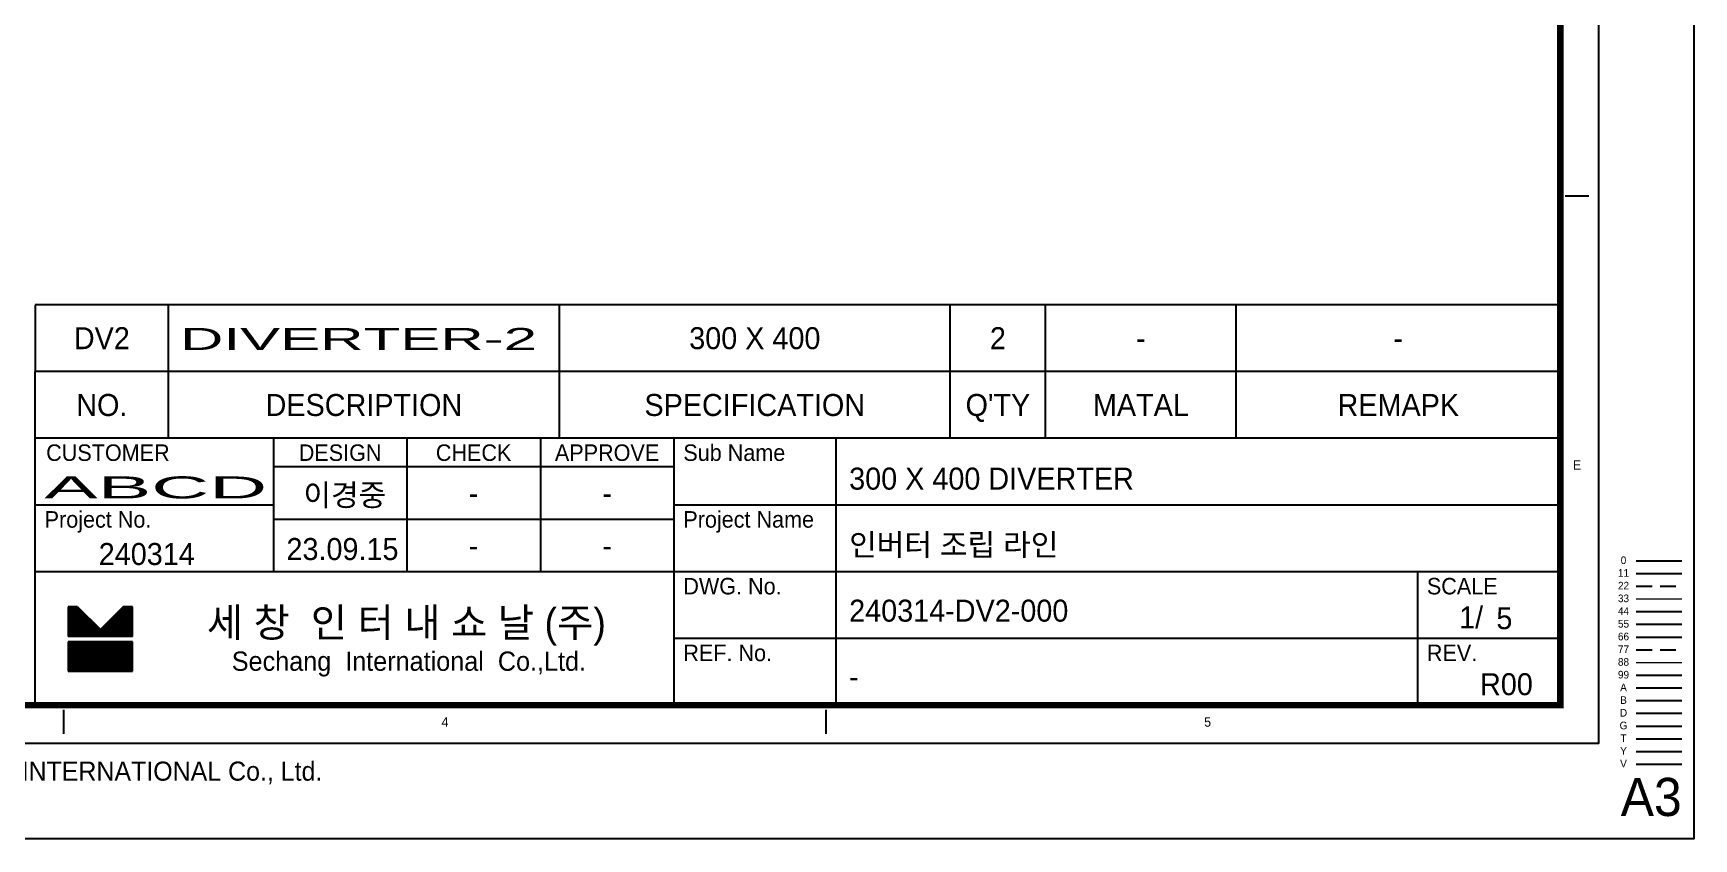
# Model space of a CAD drawing. Header units: inches. Extents: x 0 to 77285, y -118 to 40065.
# Drawn here: x 70436 to 71090, y 27602 to 27919 of the extents above; entities that cross this region are included whole.
import ezdxf
from ezdxf.enums import TextEntityAlignment as Align

# ---------------------------------------------------------------- set-up
doc = ezdxf.new("R2010")
doc.units = ezdxf.units.IN
doc.header["$LTSCALE"] = 5
doc.header["$MEASUREMENT"] = 0
for name, pattern in [('CENTER', [2, 1.25, -0.25, 0.25, -0.25]), ('HIDDEN', [0.375, 0.25, -0.125]), ('PHANTOM', [2.5, 1.25, -0.25, 0.25, -0.25, 0.25, -0.25])]:
    doc.linetypes.add(name, pattern=pattern)
for name, color, linetype in [('11', 1, 'CENTER'), ('22', 2, 'HIDDEN'), ('44', 4, 'Continuous'), ('55', 5, 'Continuous'), ('66', 6, 'PHANTOM'), ('77', 40, 'HIDDEN'), ('99', 181, 'Continuous'), ('A', 8, 'Continuous'), ('B', 123, 'Continuous'), ('D', 3, 'Continuous'), ('G', 231, 'Continuous'), ('T', 3, 'Continuous'), ('VV', 1, 'Continuous'), ('Y', 60, 'Continuous')]:
    doc.layers.add(name, color=color, linetype=linetype)
doc.layers.add('33', color=3, linetype='PHANTOM', lineweight=9)
doc.layers.add('88', color=35, linetype='Continuous', lineweight=5)
doc.styles.add('SCI', font='')
doc.styles.get('SCI').set_extended_font_data('Gulim')

# ---------------------------------------------------------------- blocks, each defined once
blk = doc.blocks.new('A$Cbc27a0ff')
at = {"linetype": 'Continuous'}
h = blk.add_hatch(dxfattribs=at)
h.set_pattern_fill('ANSI31', color=5, scale=0.422291, style=0)
h.set_pattern_definition([(45, (-259.57562, -355.869463), (-0.0373256476, 0.0373256476), [])])
h.paths.add_polyline_path([(297.17, -281.08), (297.17, -278.76), (296.43, -278.76), (294.64, -280.55), (292.84, -278.76), (292.1, -278.76), (292.1, -281.08)])
h.paths.add_polyline_path([(292.1, -281.5), (292.1, -283.82), (297.17, -283.82), (297.17, -281.5)])
at = {"color": 2}
for p, q in [((411.75, -246.45), (409.87, -246.45)), ((291.75, -288.75), (291.75, -286.87)), ((351.75, -288.75), (351.75, -286.87))]:
    blk.add_line(p, q, dxfattribs=at)
for p, q in [((409.5, -255), (289.5, -255)), ((289.5, -255), (289.5, -260.25)), ((289.5, -286.5), (289.5, -260.25)), ((409.5, -260.25), (289.5, -260.25)), ((409.5, -265.5), (289.5, -265.5)), ((339.75, -265.5), (339.75, -286.5)), ((339.75, -267.75), (308.25, -267.75)), ((339.75, -271.88), (308.25, -271.88)), ((415.47, -275.13), (419.07, -275.13))]:
    blk.add_line(p, q)
at = {"color": 3}
for p, q in [((300, -260.25), (300, -255)), ((330.75, -260.25), (330.75, -255)), ((361.5, -260.25), (361.5, -255)), ((369, -260.25), (369, -255)), ((384, -260.25), (384, -255)), ((300, -265.5), (300, -260.25)), ((330.75, -265.5), (330.75, -260.25)), ((361.5, -265.5), (361.5, -260.25)), ((369, -265.5), (369, -260.25)), ((384, -265.5), (384, -260.25)), ((308.25, -265.5), (308.25, -276)), ((318.75, -265.5), (318.75, -276)), ((329.25, -265.5), (329.25, -276)), ((352.5, -265.5), (352.5, -286.5)), ((308.25, -270.75), (289.5, -270.75)), ((409.56, -270.75), (339.75, -270.75)), ((409.5, -276), (289.5, -276)), ((409.56, -281.25), (339.75, -281.25))]:
    blk.add_line(p, q, dxfattribs=at)
at = {"color": 5, "linetype": 'Continuous'}
for p, q in [((292.1, -278.76), (292.1, -281.08)), ((292.84, -278.76), (292.1, -278.76)), ((292.84, -278.76), (294.64, -280.55)), ((296.43, -278.76), (294.64, -280.55)), ((297.17, -278.76), (296.43, -278.76)), ((297.17, -281.08), (297.17, -278.76)), ((297.17, -281.08), (292.1, -281.08)), ((292.1, -281.5), (292.1, -283.82)), ((297.17, -281.5), (292.1, -281.5)), ((297.17, -283.82), (297.17, -281.5)), ((292.1, -283.82), (297.17, -283.82))]:
    blk.add_line(p, q, dxfattribs=at)
at = {"color": 2}
blk.add_lwpolyline([(12.5, -289.5), (12.5, -7.5), (412.5, -7.5), (412.5, -289.5)], close=True, dxfattribs=at)
at = {"color": 40, "const_width": 0.5}
blk.add_lwpolyline([(15.5, -286.5), (15.5, -10.5), (409.5, -10.5), (409.5, -286.5)], close=True, dxfattribs=at)
at = {"layer": '11'}
blk.add_line((415.47, -276.13), (419.07, -276.13), dxfattribs=at)
at = {"layer": '22'}
blk.add_line((415.47, -277.13), (419.07, -277.13), dxfattribs=at)
at = {"layer": '33'}
blk.add_line((415.47, -278.13), (419.07, -278.13), dxfattribs=at)
at = {"layer": '44'}
blk.add_line((415.47, -279.13), (419.07, -279.13), dxfattribs=at)
at = {"layer": '55'}
blk.add_line((415.47, -280.13), (419.07, -280.13), dxfattribs=at)
at = {"layer": '66'}
blk.add_line((415.47, -281.13), (419.07, -281.13), dxfattribs=at)
at = {"layer": '77'}
blk.add_line((415.47, -282.13), (419.07, -282.13), dxfattribs=at)
at = {"layer": '88'}
blk.add_line((415.47, -283.13), (419.07, -283.13), dxfattribs=at)
at = {"layer": '99'}
blk.add_line((415.47, -284.13), (419.07, -284.13), dxfattribs=at)
at = {"layer": 'A'}
blk.add_line((415.47, -285.13), (419.07, -285.13), dxfattribs=at)
at = {"layer": 'B'}
blk.add_line((415.47, -286.13), (419.07, -286.13), dxfattribs=at)
at = {"layer": 'D'}
blk.add_line((415.47, -287.13), (419.07, -287.13), dxfattribs=at)
at = {"layer": 'Defpoints', "color": 1}
blk.add_lwpolyline([(0, -297), (0, 0), (420, 0), (420, -297)], close=True, dxfattribs=at)
at = {"layer": 'G'}
blk.add_line((415.47, -288.13), (419.07, -288.13), dxfattribs=at)
at = {"layer": 'T'}
for p, q in [((398.25, -276), (398.25, -286.5)), ((415.47, -289.13), (419.07, -289.13))]:
    blk.add_line(p, q, dxfattribs=at)
at = {"layer": 'VV'}
blk.add_line((415.47, -291.13), (419.07, -291.13), dxfattribs=at)
at = {"layer": 'Y'}
blk.add_line((415.47, -290.13), (419.07, -290.13), dxfattribs=at)
at = {"style": 'SCI'}
for s, height, p in [('NO.', 1.731, (294.75, -262.88)), ('DESCRIPTION', 1.7308, (315.37, -262.88)), ('SPECIFICATION', 1.7308, (346.12, -262.88)), ("Q'TY", 1.731, (365.25, -262.88)), ('MATAL', 1.731, (376.5, -262.88)), ('REMAPK', 1.731, (396.75, -262.88)), ('DESIGN', 1.298, (313.5, -266.63)), ('CHECK', 1.298, (324, -266.63)), ('APPROVE', 1.298, (334.5, -266.63)), ('이경중', 1.731, (313.87, -269.96)), ('-', 1.73, (324, -269.81)), ('-', 1.73, (334.5, -269.81)), ('0', 0.6, (414.47, -275.09)), ('세 창  인 터 내 쇼 날 (주)', 2.2722, (318.71, -279.99)), ('Sechang  International  Co.,Ltd.', 1.5148, (318.91, -283.03))]:
    blk.add_text(s, height=height, dxfattribs=at).set_placement(p, align=Align.MIDDLE_CENTER)
for s, height, p in [('CUSTOMER', 1.298, (290.37, -266.63)), ('Sub Name', 1.298, (340.5, -266.63)), ('Project No.', 1.2981, (290.25, -271.88)), ('Project Name', 1.2981, (340.5, -271.88)), ('DWG. No.', 1.298, (340.5, -277.13)), ('SCALE', 1.298, (399, -277.13)), ('REF. No.', 1.298, (340.5, -282.38)), ('REV.', 1.298, (399, -282.38))]:
    blk.add_text(s, height=height, dxfattribs=at).set_placement(p, align=Align.MIDDLE_LEFT)
at = {"color": 2, "style": 'SCI'}
for s, p in [('E', (410.81, -267.6)), ('4', (321.75, -287.81)), ('5', (381.75, -287.81))]:
    blk.add_text(s, height=0.75, dxfattribs=at).set_placement(p, align=Align.MIDDLE_CENTER)
at = {"color": 40, "style": 'SCI'}
for s, height, p in [('-', 1.73, (324, -273.94)), ('-', 1.73, (334.5, -273.94)), ('1/', 1.731, (402.48, -279.59))]:
    blk.add_text(s, height=height, dxfattribs=at).set_placement(p, align=Align.MIDDLE_CENTER)
at = {"color": 3, "linetype": 'Continuous', "style": 'SCI'}
blk.add_text('IT MUST NOT BE REPRODUCED OR DISCLOSED TO OTHERS OR USED IN ANY OTHER WAY IN WHOLE OR PART EXCEPT AN AUTHORIZED IN WRITING BY SECHANG INTERNATIONAL Co., Ltd.', height=1.5, dxfattribs=at).set_placement((131.88, -292.43))
at = {"color": 2, "style": 'SCI'}
blk.add_text('A3', height=3, dxfattribs=at).set_placement((419.05, -296.11), align=Align.BOTTOM_RIGHT)
at = {"layer": '11', "style": 'SCI'}
blk.add_text('11', height=0.6, dxfattribs=at).set_placement((414.47, -276.09), align=Align.MIDDLE_CENTER)
at = {"layer": '22', "style": 'SCI'}
blk.add_text('22', height=0.6, dxfattribs=at).set_placement((414.47, -277.09), align=Align.MIDDLE_CENTER)
at = {"layer": '33', "style": 'SCI'}
blk.add_text('33', height=0.6, dxfattribs=at).set_placement((414.47, -278.09), align=Align.MIDDLE_CENTER)
at = {"layer": '44', "style": 'SCI'}
blk.add_text('44', height=0.6, dxfattribs=at).set_placement((414.47, -279.09), align=Align.MIDDLE_CENTER)
at = {"layer": '55', "style": 'SCI'}
blk.add_text('55', height=0.6, dxfattribs=at).set_placement((414.47, -280.09), align=Align.MIDDLE_CENTER)
at = {"layer": '66', "style": 'SCI'}
blk.add_text('66', height=0.6, dxfattribs=at).set_placement((414.47, -281.09), align=Align.MIDDLE_CENTER)
at = {"layer": '77', "style": 'SCI'}
blk.add_text('77', height=0.6, dxfattribs=at).set_placement((414.47, -282.09), align=Align.MIDDLE_CENTER)
at = {"layer": '88', "style": 'SCI'}
blk.add_text('88', height=0.6, dxfattribs=at).set_placement((414.47, -283.09), align=Align.MIDDLE_CENTER)
at = {"layer": '99', "style": 'SCI'}
blk.add_text('99', height=0.6, dxfattribs=at).set_placement((414.47, -284.09), align=Align.MIDDLE_CENTER)
at = {"layer": 'A', "style": 'SCI'}
blk.add_text('A', height=0.6, dxfattribs=at).set_placement((414.47, -285.09), align=Align.MIDDLE_CENTER)
at = {"layer": 'B', "style": 'SCI'}
blk.add_text('B', height=0.6, dxfattribs=at).set_placement((414.47, -286.09), align=Align.MIDDLE_CENTER)
at = {"layer": 'D', "style": 'SCI'}
blk.add_text('D', height=0.6, dxfattribs=at).set_placement((414.47, -287.09), align=Align.MIDDLE_CENTER)
at = {"layer": 'G', "style": 'SCI'}
blk.add_text('G', height=0.6, dxfattribs=at).set_placement((414.47, -288.09), align=Align.MIDDLE_CENTER)
at = {"layer": 'T', "style": 'SCI'}
blk.add_text('T', height=0.6, dxfattribs=at).set_placement((414.47, -289.09), align=Align.MIDDLE_CENTER)
at = {"layer": 'VV', "style": 'SCI'}
blk.add_text('V', height=0.6, dxfattribs=at).set_placement((414.47, -291.09), align=Align.MIDDLE_CENTER)
at = {"layer": 'Y', "style": 'SCI'}
blk.add_text('Y', height=0.6, dxfattribs=at).set_placement((414.47, -290.09), align=Align.MIDDLE_CENTER)

msp = doc.modelspace()

# ---------------------------------------------------------------- block references
at = {"xscale": 5, "yscale": 5, "zscale": 5}
msp.add_blockref('A$Cbc27a0ff', (68989.72535195, 29086.73466081), dxfattribs=at)

# ---------------------------------------------------------------- texts
at = {"style": 'SCI'}
for s, height, p in [('DV2', 8.653846154, (70463.47535195, 27798.60966081)), ('300 X 400', 8.653846154, (70720.35035195, 27798.60966081)), ('2', 8.65384615, (70815.97535195, 27798.60966081)), ('-', 8.65384615, (70872.22535195, 27798.60966081)), ('-', 8.65384615, (70973.47535195, 27798.60966081))]:
    msp.add_text(s, height=height, dxfattribs=at).set_placement(p, align=Align.MIDDLE_CENTER)
at = {"style": 'SCI', "width": 1.999561}
msp.add_text('DIVERTER-2', height=8.653846154, dxfattribs=at).set_placement((70494.21945661, 27793.97637347), (70634.70127887, 27793.97637347), align=Align.FIT)
at = {"color": 40, "style": 'SCI', "width": 2.690796}
msp.add_text('ABCD', height=8.653846154, dxfattribs=at).set_placement((70440.81596978, 27735.59324735), (70528.50179578, 27735.59324735), align=Align.FIT)
at = {"color": 40, "style": 'SCI'}
for s, height, p in [('300 X 400 DIVERTER', 8.6538461538, (70757.45930367, 27743.36927619)), ('인버터 조립 라인', 8.653846154, (70757.45930367, 27717.40773773)), ('240314-DV2-000', 8.6538461538, (70757.45930367, 27691.44619927)), ('5', 8.65384615, (71012.06512547, 27688.4894685)), ('-', 8.65384615, (70757.45930367, 27665.48466081))]:
    msp.add_text(s, height=height, dxfattribs=at).set_placement(p, align=Align.MIDDLE_LEFT)
for s, p in [('240314', (70481.13731163, 27713.72985312)), ('23.09.15', (70558.13628353, 27715.6769685)), ('R00', (71016.02342888, 27662.52793004))]:
    msp.add_text(s, height=8.653846154, dxfattribs=at).set_placement(p, align=Align.MIDDLE_CENTER)

doc.saveas('drawing.dxf')
